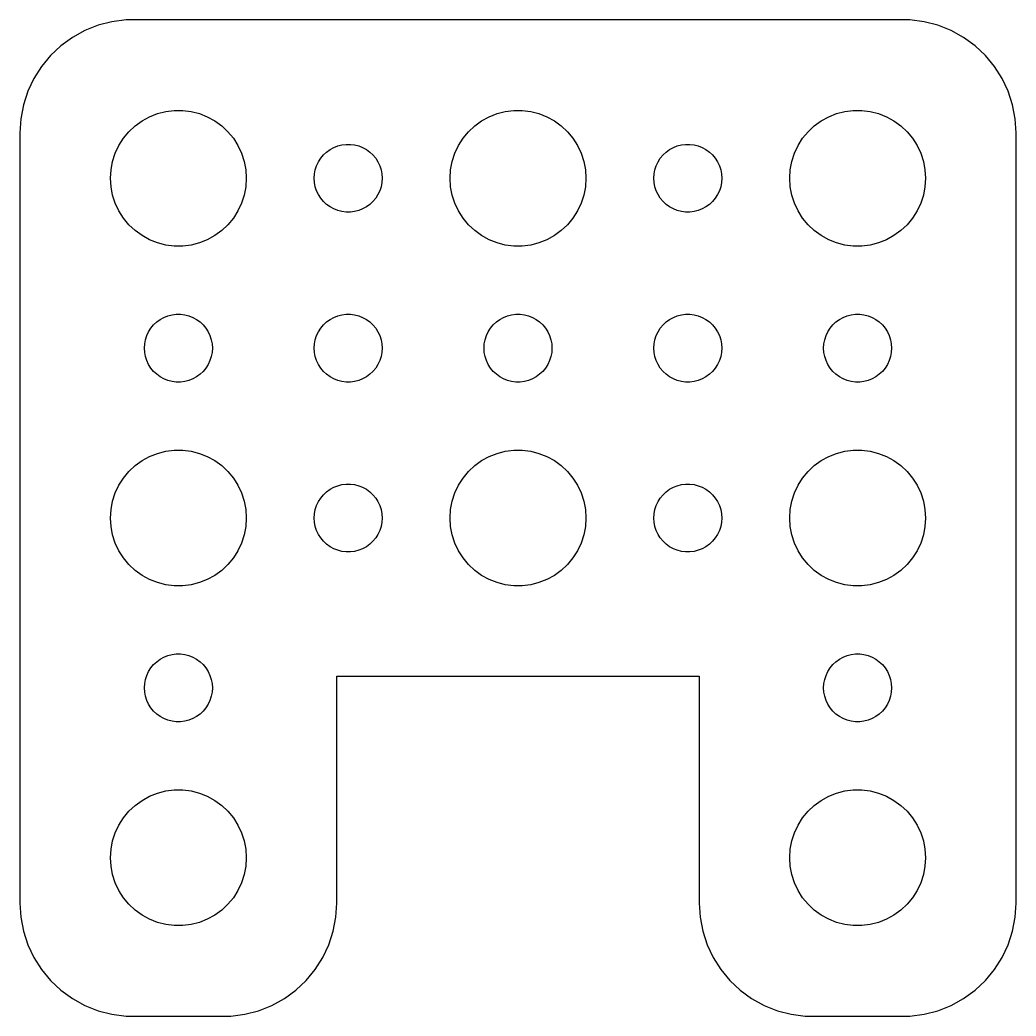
# Model space of a CAD drawing. Header units: metres. Extents: x -22 to 22, y 32 to 130.
# Drawn here: x -22 to 22, y 32.01 to 75.99 of the extents above; entities that cross this region are included whole.
import ezdxf

# ---------------------------------------------------------------- set-up
doc = ezdxf.new("R2010")
doc.units = ezdxf.units.M

msp = doc.modelspace()

# ---------------------------------------------------------------- linework, layer by layer
for p, q in [((-18.5451, 75.7553), (-19.1289, 75.5241)), ((-17.9369, 75.9114), (-18.5451, 75.7553)), ((-17.3139, 75.9901), (-17.9369, 75.9114)), ((17.3139, 75.9901), (-17.3139, 75.9901)), ((17.9369, 75.9114), (17.3139, 75.9901)), ((18.5451, 75.7553), (17.9369, 75.9114)), ((19.1289, 75.5241), (18.5451, 75.7553)), ((-19.1289, 75.5241), (-19.6791, 75.2216)), ((19.6791, 75.2216), (19.1289, 75.5241)), ((-20.1871, 74.8526), (-20.6448, 74.4227)), ((-19.6791, 75.2216), (-20.1871, 74.8526)), ((20.1871, 74.8526), (19.6791, 75.2216)), ((20.6448, 74.4227), (20.1871, 74.8526)), ((-20.6448, 74.4227), (-21.0451, 73.9389)), ((21.0451, 73.9389), (20.6448, 74.4227)), ((-21.0451, 73.9389), (-21.3815, 73.4088)), ((21.3815, 73.4088), (21.0451, 73.9389)), ((-21.3815, 73.4088), (-21.6489, 72.8406)), ((21.6489, 72.8406), (21.3815, 73.4088)), ((-21.6489, 72.8406), (-21.8429, 72.2434)), ((21.8429, 72.2434), (21.6489, 72.8406)), ((-21.8429, 72.2434), (-21.9606, 71.6267)), ((21.9606, 71.6267), (21.8429, 72.2434)), ((-16.2773, 71.7145), (-15.927, 71.8532)), ((-15.927, 71.8532), (-15.5621, 71.9469)), ((-15.5621, 71.9469), (-15.1884, 71.9941)), ((-15.1884, 71.9941), (-14.8116, 71.9941)), ((-14.8116, 71.9941), (-14.4379, 71.9469)), ((-14.4379, 71.9469), (-14.0729, 71.8532)), ((-14.0729, 71.8532), (-13.7227, 71.7145)), ((-1.27733, 71.7145), (-0.92705, 71.8532)), ((-0.92705, 71.8532), (-0.56213, 71.9469)), ((-0.56213, 71.9469), (-0.18837, 71.9941)), ((-0.18837, 71.9941), (0.18837, 71.9941)), ((0.18837, 71.9941), (0.56213, 71.9469)), ((0.56213, 71.9469), (0.92705, 71.8532)), ((0.92705, 71.8532), (1.27733, 71.7145)), ((13.7227, 71.7145), (14.0729, 71.8532)), ((14.0729, 71.8532), (14.4379, 71.9469)), ((14.4379, 71.9469), (14.8116, 71.9941)), ((14.8116, 71.9941), (15.1884, 71.9941)), ((15.1884, 71.9941), (15.5621, 71.9469)), ((15.5621, 71.9469), (15.927, 71.8532)), ((15.927, 71.8532), (16.2773, 71.7145)), ((-21.9606, 71.6267), (-22, 71)), ((-17.1869, 71.0536), (-16.9123, 71.3115)), ((-16.9123, 71.3115), (-16.6075, 71.533)), ((-16.6075, 71.533), (-16.2773, 71.7145)), ((-13.7227, 71.7145), (-13.3925, 71.533)), ((-13.3925, 71.533), (-13.0877, 71.3115)), ((-13.0877, 71.3115), (-12.8131, 71.0536)), ((-2.1869, 71.0536), (-1.91226, 71.3115)), ((-1.91226, 71.3115), (-1.60747, 71.533)), ((-1.60747, 71.533), (-1.27733, 71.7145)), ((1.27733, 71.7145), (1.60747, 71.533)), ((1.60747, 71.533), (1.91226, 71.3115)), ((1.91226, 71.3115), (2.1869, 71.0536)), ((12.8131, 71.0536), (13.0877, 71.3115)), ((13.0877, 71.3115), (13.3925, 71.533)), ((13.3925, 71.533), (13.7227, 71.7145)), ((16.2773, 71.7145), (16.6075, 71.533)), ((16.6075, 71.533), (16.9123, 71.3115)), ((16.9123, 71.3115), (17.1869, 71.0536)), ((22, 71), (21.9606, 71.6267)), ((-22, 71), (-22, 37)), ((-17.427, 70.7634), (-17.1869, 71.0536)), ((-12.8131, 71.0536), (-12.5729, 70.7634)), ((-2.42705, 70.7634), (-2.1869, 71.0536)), ((2.1869, 71.0536), (2.42705, 70.7634)), ((12.5729, 70.7634), (12.8131, 71.0536)), ((17.1869, 71.0536), (17.427, 70.7634)), ((22, 37), (22, 71)), ((-17.7893, 70.1044), (-17.6289, 70.4453)), ((-17.6289, 70.4453), (-17.427, 70.7634)), ((-12.5729, 70.7634), (-12.3711, 70.4453)), ((-12.3711, 70.4453), (-12.2107, 70.1044)), ((-8.13866, 70.3572), (-7.96352, 70.4266)), ((-7.96352, 70.4266), (-7.78107, 70.4734)), ((-7.78107, 70.4734), (-7.59418, 70.497)), ((-7.59418, 70.497), (-7.40581, 70.497)), ((-7.40581, 70.497), (-7.21892, 70.4734)), ((-7.21892, 70.4734), (-7.03647, 70.4266)), ((-7.03647, 70.4266), (-6.86133, 70.3572)), ((-2.78932, 70.1044), (-2.62891, 70.4453)), ((-2.62891, 70.4453), (-2.42705, 70.7634)), ((2.42705, 70.7634), (2.62891, 70.4453)), ((2.62891, 70.4453), (2.78932, 70.1044)), ((6.86133, 70.3572), (7.03647, 70.4266)), ((7.03647, 70.4266), (7.21892, 70.4734)), ((7.21892, 70.4734), (7.40581, 70.497)), ((7.40581, 70.497), (7.59418, 70.497)), ((7.59418, 70.497), (7.78107, 70.4734)), ((7.78107, 70.4734), (7.96352, 70.4266)), ((7.96352, 70.4266), (8.13866, 70.3572)), ((12.2107, 70.1044), (12.3711, 70.4453)), ((12.3711, 70.4453), (12.5729, 70.7634)), ((17.427, 70.7634), (17.6289, 70.4453)), ((17.6289, 70.4453), (17.7893, 70.1044)), ((-17.9057, 69.7461), (-17.7893, 70.1044)), ((-12.2107, 70.1044), (-12.0942, 69.7461)), ((-8.71352, 69.8817), (-8.59344, 70.0268)), ((-8.59344, 70.0268), (-8.45613, 70.1558)), ((-8.45613, 70.1558), (-8.30373, 70.2665)), ((-8.30373, 70.2665), (-8.13866, 70.3572)), ((-6.86133, 70.3572), (-6.69626, 70.2665)), ((-6.69626, 70.2665), (-6.54385, 70.1558)), ((-6.54385, 70.1558), (-6.40654, 70.0268)), ((-6.40654, 70.0268), (-6.28647, 69.8817)), ((-2.90575, 69.7461), (-2.78932, 70.1044)), ((2.78932, 70.1044), (2.90575, 69.7461)), ((6.28647, 69.8817), (6.40654, 70.0268)), ((6.40654, 70.0268), (6.54385, 70.1558)), ((6.54385, 70.1558), (6.69626, 70.2665)), ((6.69626, 70.2665), (6.86133, 70.3572)), ((8.13866, 70.3572), (8.30373, 70.2665)), ((8.30373, 70.2665), (8.45613, 70.1558)), ((8.45613, 70.1558), (8.59344, 70.0268)), ((8.59344, 70.0268), (8.71352, 69.8817)), ((12.0942, 69.7461), (12.2107, 70.1044)), ((17.7893, 70.1044), (17.9057, 69.7461)), ((-17.9763, 69.376), (-17.9057, 69.7461)), ((-12.0942, 69.7461), (-12.0237, 69.376)), ((-8.95287, 69.373), (-8.89465, 69.5522)), ((-8.89465, 69.5522), (-8.81445, 69.7226)), ((-8.81445, 69.7226), (-8.71352, 69.8817)), ((-6.28647, 69.8817), (-6.18553, 69.7226)), ((-6.18553, 69.7226), (-6.10533, 69.5522)), ((-6.10533, 69.5522), (-6.04712, 69.373)), ((-2.97633, 69.376), (-2.90575, 69.7461)), ((2.90575, 69.7461), (2.97633, 69.376)), ((6.04712, 69.373), (6.10533, 69.5522)), ((6.10533, 69.5522), (6.18553, 69.7226)), ((6.18553, 69.7226), (6.28647, 69.8817)), ((8.71352, 69.8817), (8.81445, 69.7226)), ((8.81445, 69.7226), (8.89465, 69.5522)), ((8.89465, 69.5522), (8.95287, 69.373)), ((12.0237, 69.376), (12.0942, 69.7461)), ((17.9057, 69.7461), (17.9763, 69.376)), ((-18, 69), (-17.9763, 69.376)), ((-12.0237, 69.376), (-12, 69)), ((-9, 69), (-8.98816, 69.188)), ((-8.98816, 69.188), (-8.95287, 69.373)), ((-6.04712, 69.373), (-6.01183, 69.188)), ((-6.01183, 69.188), (-6, 69)), ((-3, 69), (-2.97633, 69.376)), ((2.97633, 69.376), (3, 69)), ((6, 69), (6.01183, 69.188)), ((6.01183, 69.188), (6.04712, 69.373)), ((8.95287, 69.373), (8.98816, 69.188)), ((8.98816, 69.188), (9, 69)), ((12, 69), (12.0237, 69.376)), ((17.9763, 69.376), (18, 69)), ((-17.9763, 68.624), (-18, 69)), ((-12, 69), (-12.0237, 68.624)), ((-8.98816, 68.812), (-9, 69)), ((-8.95287, 68.627), (-8.98816, 68.812)), ((-6.01183, 68.812), (-6.04712, 68.627)), ((-6, 69), (-6.01183, 68.812)), ((-2.97633, 68.624), (-3, 69)), ((3, 69), (2.97633, 68.624)), ((6.01183, 68.812), (6, 69)), ((6.04712, 68.627), (6.01183, 68.812)), ((8.98816, 68.812), (8.95287, 68.627)), ((9, 69), (8.98816, 68.812)), ((12.0237, 68.624), (12, 69)), ((18, 69), (17.9763, 68.624)), ((-17.9057, 68.2539), (-17.9763, 68.624)), ((-17.7893, 67.8956), (-17.9057, 68.2539)), ((-12.0942, 68.2539), (-12.2107, 67.8956)), ((-12.0237, 68.624), (-12.0942, 68.2539)), ((-8.89465, 68.4478), (-8.95287, 68.627)), ((-8.81445, 68.2774), (-8.89465, 68.4478)), ((-8.71352, 68.1183), (-8.81445, 68.2774)), ((-6.18553, 68.2774), (-6.28647, 68.1183)), ((-6.10533, 68.4478), (-6.18553, 68.2774)), ((-6.04712, 68.627), (-6.10533, 68.4478)), ((-2.90575, 68.2539), (-2.97633, 68.624)), ((-2.78932, 67.8956), (-2.90575, 68.2539)), ((2.90575, 68.2539), (2.78932, 67.8956)), ((2.97633, 68.624), (2.90575, 68.2539)), ((6.10533, 68.4478), (6.04712, 68.627)), ((6.18553, 68.2774), (6.10533, 68.4478)), ((6.28647, 68.1183), (6.18553, 68.2774)), ((8.81445, 68.2774), (8.71352, 68.1183)), ((8.89465, 68.4478), (8.81445, 68.2774)), ((8.95287, 68.627), (8.89465, 68.4478)), ((12.0942, 68.2539), (12.0237, 68.624)), ((12.2107, 67.8956), (12.0942, 68.2539)), ((17.9057, 68.2539), (17.7893, 67.8956)), ((17.9763, 68.624), (17.9057, 68.2539)), ((-17.6289, 67.5547), (-17.7893, 67.8956)), ((-12.2107, 67.8956), (-12.3711, 67.5547)), ((-8.59344, 67.9732), (-8.71352, 68.1183)), ((-8.45613, 67.8442), (-8.59344, 67.9732)), ((-8.30373, 67.7335), (-8.45613, 67.8442)), ((-6.54385, 67.8442), (-6.69626, 67.7335)), ((-6.40654, 67.9732), (-6.54385, 67.8442)), ((-6.28647, 68.1183), (-6.40654, 67.9732)), ((-2.62891, 67.5547), (-2.78932, 67.8956)), ((2.78932, 67.8956), (2.62891, 67.5547)), ((6.40654, 67.9732), (6.28647, 68.1183)), ((6.54385, 67.8442), (6.40654, 67.9732)), ((6.69626, 67.7335), (6.54385, 67.8442)), ((8.45613, 67.8442), (8.30373, 67.7335)), ((8.59344, 67.9732), (8.45613, 67.8442)), ((8.71352, 68.1183), (8.59344, 67.9732)), ((12.3711, 67.5547), (12.2107, 67.8956)), ((17.7893, 67.8956), (17.6289, 67.5547)), ((-17.427, 67.2366), (-17.6289, 67.5547)), ((-12.3711, 67.5547), (-12.5729, 67.2366)), ((-8.13866, 67.6427), (-8.30373, 67.7335)), ((-7.96352, 67.5734), (-8.13866, 67.6427)), ((-7.78107, 67.5266), (-7.96352, 67.5734)), ((-7.59418, 67.5029), (-7.78107, 67.5266)), ((-7.40581, 67.5029), (-7.59418, 67.5029)), ((-7.21892, 67.5266), (-7.40581, 67.5029)), ((-7.03647, 67.5734), (-7.21892, 67.5266)), ((-6.86133, 67.6427), (-7.03647, 67.5734)), ((-6.69626, 67.7335), (-6.86133, 67.6427)), ((-2.42705, 67.2366), (-2.62891, 67.5547)), ((2.62891, 67.5547), (2.42705, 67.2366)), ((6.86133, 67.6427), (6.69626, 67.7335)), ((7.03647, 67.5734), (6.86133, 67.6427)), ((7.21892, 67.5266), (7.03647, 67.5734)), ((7.40581, 67.5029), (7.21892, 67.5266)), ((7.59418, 67.5029), (7.40581, 67.5029)), ((7.78107, 67.5266), (7.59418, 67.5029)), ((7.96352, 67.5734), (7.78107, 67.5266)), ((8.13866, 67.6427), (7.96352, 67.5734)), ((8.30373, 67.7335), (8.13866, 67.6427)), ((12.5729, 67.2366), (12.3711, 67.5547)), ((17.6289, 67.5547), (17.427, 67.2366)), ((-17.1869, 66.9464), (-17.427, 67.2366)), ((-16.9123, 66.6884), (-17.1869, 66.9464)), ((-12.8131, 66.9464), (-13.0877, 66.6884)), ((-12.5729, 67.2366), (-12.8131, 66.9464)), ((-2.1869, 66.9464), (-2.42705, 67.2366)), ((-1.91226, 66.6884), (-2.1869, 66.9464)), ((2.1869, 66.9464), (1.91226, 66.6884)), ((2.42705, 67.2366), (2.1869, 66.9464)), ((12.8131, 66.9464), (12.5729, 67.2366)), ((13.0877, 66.6884), (12.8131, 66.9464)), ((17.1869, 66.9464), (16.9123, 66.6884)), ((17.427, 67.2366), (17.1869, 66.9464)), ((-16.6075, 66.467), (-16.9123, 66.6884)), ((-16.2773, 66.2855), (-16.6075, 66.467)), ((-13.3925, 66.467), (-13.7227, 66.2855)), ((-13.0877, 66.6884), (-13.3925, 66.467)), ((-1.60747, 66.467), (-1.91226, 66.6884)), ((-1.27733, 66.2855), (-1.60747, 66.467)), ((1.60747, 66.467), (1.27733, 66.2855)), ((1.91226, 66.6884), (1.60747, 66.467)), ((13.3925, 66.467), (13.0877, 66.6884)), ((13.7227, 66.2855), (13.3925, 66.467)), ((16.6075, 66.467), (16.2773, 66.2855)), ((16.9123, 66.6884), (16.6075, 66.467)), ((-15.927, 66.1468), (-16.2773, 66.2855)), ((-15.5621, 66.0531), (-15.927, 66.1468)), ((-15.1884, 66.0059), (-15.5621, 66.0531)), ((-14.8116, 66.0059), (-15.1884, 66.0059)), ((-14.4379, 66.0531), (-14.8116, 66.0059)), ((-14.0729, 66.1468), (-14.4379, 66.0531)), ((-13.7227, 66.2855), (-14.0729, 66.1468)), ((-0.92705, 66.1468), (-1.27733, 66.2855)), ((-0.56213, 66.0531), (-0.92705, 66.1468)), ((-0.18837, 66.0059), (-0.56213, 66.0531)), ((0.18837, 66.0059), (-0.18837, 66.0059)), ((0.56213, 66.0531), (0.18837, 66.0059)), ((0.92705, 66.1468), (0.56213, 66.0531)), ((1.27733, 66.2855), (0.92705, 66.1468)), ((14.0729, 66.1468), (13.7227, 66.2855)), ((14.4379, 66.0531), (14.0729, 66.1468)), ((14.8116, 66.0059), (14.4379, 66.0531)), ((15.1884, 66.0059), (14.8116, 66.0059)), ((15.5621, 66.0531), (15.1884, 66.0059)), ((15.927, 66.1468), (15.5621, 66.0531)), ((16.2773, 66.2855), (15.927, 66.1468)), ((-15.6387, 62.8572), (-15.4635, 62.9266)), ((-15.4635, 62.9266), (-15.2811, 62.9734)), ((-15.2811, 62.9734), (-15.0942, 62.997)), ((-15.0942, 62.997), (-14.9058, 62.997)), ((-14.9058, 62.997), (-14.7189, 62.9734)), ((-14.7189, 62.9734), (-14.5365, 62.9266)), ((-14.5365, 62.9266), (-14.3613, 62.8572)), ((-8.13866, 62.8572), (-7.96352, 62.9266)), ((-7.96352, 62.9266), (-7.78107, 62.9734)), ((-7.78107, 62.9734), (-7.59418, 62.997)), ((-7.59418, 62.997), (-7.40581, 62.997)), ((-7.40581, 62.997), (-7.21892, 62.9734)), ((-7.21892, 62.9734), (-7.03647, 62.9266)), ((-7.03647, 62.9266), (-6.86133, 62.8572)), ((-0.63866, 62.8572), (-0.46352, 62.9266)), ((-0.46352, 62.9266), (-0.28107, 62.9734)), ((-0.28107, 62.9734), (-0.09418, 62.997)), ((-0.09418, 62.997), (0.09418, 62.997)), ((0.09418, 62.997), (0.28107, 62.9734)), ((0.28107, 62.9734), (0.46352, 62.9266)), ((0.46352, 62.9266), (0.63866, 62.8572)), ((6.86133, 62.8572), (7.03647, 62.9266)), ((7.03647, 62.9266), (7.21892, 62.9734)), ((7.21892, 62.9734), (7.40581, 62.997)), ((7.40581, 62.997), (7.59418, 62.997)), ((7.59418, 62.997), (7.78107, 62.9734)), ((7.78107, 62.9734), (7.96352, 62.9266)), ((7.96352, 62.9266), (8.13866, 62.8572)), ((14.3613, 62.8572), (14.5365, 62.9266)), ((14.5365, 62.9266), (14.7189, 62.9734)), ((14.7189, 62.9734), (14.9058, 62.997)), ((14.9058, 62.997), (15.0942, 62.997)), ((15.0942, 62.997), (15.2811, 62.9734)), ((15.2811, 62.9734), (15.4635, 62.9266)), ((15.4635, 62.9266), (15.6387, 62.8572)), ((-16.2135, 62.3817), (-16.0934, 62.5268)), ((-16.0934, 62.5268), (-15.9561, 62.6558)), ((-15.9561, 62.6558), (-15.8037, 62.7665)), ((-15.8037, 62.7665), (-15.6387, 62.8572)), ((-14.3613, 62.8572), (-14.1963, 62.7665)), ((-14.1963, 62.7665), (-14.0439, 62.6558)), ((-14.0439, 62.6558), (-13.9065, 62.5268)), ((-13.9065, 62.5268), (-13.7865, 62.3817)), ((-8.71352, 62.3817), (-8.59344, 62.5268)), ((-8.59344, 62.5268), (-8.45613, 62.6558)), ((-8.45613, 62.6558), (-8.30373, 62.7665)), ((-8.30373, 62.7665), (-8.13866, 62.8572)), ((-6.86133, 62.8572), (-6.69626, 62.7665)), ((-6.69626, 62.7665), (-6.54385, 62.6558)), ((-6.54385, 62.6558), (-6.40654, 62.5268)), ((-6.40654, 62.5268), (-6.28647, 62.3817)), ((-1.21352, 62.3817), (-1.09344, 62.5268)), ((-1.09344, 62.5268), (-0.95613, 62.6558)), ((-0.95613, 62.6558), (-0.80373, 62.7665)), ((-0.80373, 62.7665), (-0.63866, 62.8572)), ((0.63866, 62.8572), (0.80373, 62.7665)), ((0.80373, 62.7665), (0.95613, 62.6558)), ((0.95613, 62.6558), (1.09344, 62.5268)), ((1.09344, 62.5268), (1.21352, 62.3817)), ((6.28647, 62.3817), (6.40654, 62.5268)), ((6.40654, 62.5268), (6.54385, 62.6558)), ((6.54385, 62.6558), (6.69626, 62.7665)), ((6.69626, 62.7665), (6.86133, 62.8572)), ((8.13866, 62.8572), (8.30373, 62.7665)), ((8.30373, 62.7665), (8.45613, 62.6558)), ((8.45613, 62.6558), (8.59344, 62.5268)), ((8.59344, 62.5268), (8.71352, 62.3817)), ((13.7865, 62.3817), (13.9065, 62.5268)), ((13.9065, 62.5268), (14.0439, 62.6558)), ((14.0439, 62.6558), (14.1963, 62.7665)), ((14.1963, 62.7665), (14.3613, 62.8572)), ((15.6387, 62.8572), (15.8037, 62.7665)), ((15.8037, 62.7665), (15.9561, 62.6558)), ((15.9561, 62.6558), (16.0934, 62.5268)), ((16.0934, 62.5268), (16.2135, 62.3817)), ((-16.4529, 61.873), (-16.3947, 62.0522)), ((-16.3947, 62.0522), (-16.3145, 62.2226)), ((-16.3145, 62.2226), (-16.2135, 62.3817)), ((-13.7865, 62.3817), (-13.6855, 62.2226)), ((-13.6855, 62.2226), (-13.6053, 62.0522)), ((-13.6053, 62.0522), (-13.5471, 61.873)), ((-8.95287, 61.873), (-8.89465, 62.0522)), ((-8.89465, 62.0522), (-8.81445, 62.2226)), ((-8.81445, 62.2226), (-8.71352, 62.3817)), ((-6.28647, 62.3817), (-6.18553, 62.2226)), ((-6.18553, 62.2226), (-6.10533, 62.0522)), ((-6.10533, 62.0522), (-6.04712, 61.873)), ((-1.45287, 61.873), (-1.39465, 62.0522)), ((-1.39465, 62.0522), (-1.31445, 62.2226)), ((-1.31445, 62.2226), (-1.21352, 62.3817)), ((1.21352, 62.3817), (1.31445, 62.2226)), ((1.31445, 62.2226), (1.39465, 62.0522)), ((1.39465, 62.0522), (1.45287, 61.873)), ((6.04712, 61.873), (6.10533, 62.0522)), ((6.10533, 62.0522), (6.18553, 62.2226)), ((6.18553, 62.2226), (6.28647, 62.3817)), ((8.71352, 62.3817), (8.81445, 62.2226)), ((8.81445, 62.2226), (8.89465, 62.0522)), ((8.89465, 62.0522), (8.95287, 61.873)), ((13.5471, 61.873), (13.6053, 62.0522)), ((13.6053, 62.0522), (13.6855, 62.2226)), ((13.6855, 62.2226), (13.7865, 62.3817)), ((16.2135, 62.3817), (16.3145, 62.2226)), ((16.3145, 62.2226), (16.3947, 62.0522)), ((16.3947, 62.0522), (16.4529, 61.873)), ((-16.5, 61.5), (-16.4882, 61.688)), ((-16.4882, 61.688), (-16.4529, 61.873)), ((-13.5471, 61.873), (-13.5118, 61.688)), ((-13.5118, 61.688), (-13.5, 61.5)), ((-9, 61.5), (-8.98816, 61.688)), ((-8.98816, 61.688), (-8.95287, 61.873)), ((-6.04712, 61.873), (-6.01183, 61.688)), ((-6.01183, 61.688), (-6, 61.5)), ((-1.5, 61.5), (-1.48816, 61.688)), ((-1.48816, 61.688), (-1.45287, 61.873)), ((1.45287, 61.873), (1.48816, 61.688)), ((1.48816, 61.688), (1.5, 61.5)), ((6, 61.5), (6.01183, 61.688)), ((6.01183, 61.688), (6.04712, 61.873)), ((8.95287, 61.873), (8.98816, 61.688)), ((8.98816, 61.688), (9, 61.5)), ((13.5, 61.5), (13.5118, 61.688)), ((13.5118, 61.688), (13.5471, 61.873)), ((16.4529, 61.873), (16.4882, 61.688)), ((16.4882, 61.688), (16.5, 61.5)), ((-16.4882, 61.312), (-16.5, 61.5)), ((-16.4529, 61.127), (-16.4882, 61.312)), ((-13.5118, 61.312), (-13.5471, 61.127)), ((-13.5, 61.5), (-13.5118, 61.312)), ((-8.98816, 61.312), (-9, 61.5)), ((-8.95287, 61.127), (-8.98816, 61.312)), ((-6.01183, 61.312), (-6.04712, 61.127)), ((-6, 61.5), (-6.01183, 61.312)), ((-1.48816, 61.312), (-1.5, 61.5)), ((-1.45287, 61.127), (-1.48816, 61.312)), ((1.48816, 61.312), (1.45287, 61.127)), ((1.5, 61.5), (1.48816, 61.312)), ((6.01183, 61.312), (6, 61.5)), ((6.04712, 61.127), (6.01183, 61.312)), ((8.98816, 61.312), (8.95287, 61.127)), ((9, 61.5), (8.98816, 61.312)), ((13.5118, 61.312), (13.5, 61.5)), ((13.5471, 61.127), (13.5118, 61.312)), ((16.4882, 61.312), (16.4529, 61.127)), ((16.5, 61.5), (16.4882, 61.312)), ((-16.3947, 60.9478), (-16.4529, 61.127)), ((-16.3145, 60.7774), (-16.3947, 60.9478)), ((-16.2135, 60.6183), (-16.3145, 60.7774)), ((-13.6855, 60.7774), (-13.7865, 60.6183)), ((-13.6053, 60.9478), (-13.6855, 60.7774)), ((-13.5471, 61.127), (-13.6053, 60.9478)), ((-8.89465, 60.9478), (-8.95287, 61.127)), ((-8.81445, 60.7774), (-8.89465, 60.9478)), ((-8.71352, 60.6183), (-8.81445, 60.7774)), ((-6.18553, 60.7774), (-6.28647, 60.6183)), ((-6.10533, 60.9478), (-6.18553, 60.7774)), ((-6.04712, 61.127), (-6.10533, 60.9478)), ((-1.39465, 60.9478), (-1.45287, 61.127)), ((-1.31445, 60.7774), (-1.39465, 60.9478)), ((-1.21352, 60.6183), (-1.31445, 60.7774)), ((1.31445, 60.7774), (1.21352, 60.6183)), ((1.39465, 60.9478), (1.31445, 60.7774)), ((1.45287, 61.127), (1.39465, 60.9478)), ((6.10533, 60.9478), (6.04712, 61.127)), ((6.18553, 60.7774), (6.10533, 60.9478)), ((6.28647, 60.6183), (6.18553, 60.7774)), ((8.81445, 60.7774), (8.71352, 60.6183)), ((8.89465, 60.9478), (8.81445, 60.7774)), ((8.95287, 61.127), (8.89465, 60.9478)), ((13.6053, 60.9478), (13.5471, 61.127)), ((13.6855, 60.7774), (13.6053, 60.9478)), ((13.7865, 60.6183), (13.6855, 60.7774)), ((16.3145, 60.7774), (16.2135, 60.6183)), ((16.3947, 60.9478), (16.3145, 60.7774)), ((16.4529, 61.127), (16.3947, 60.9478)), ((-16.0934, 60.4732), (-16.2135, 60.6183)), ((-15.9561, 60.3442), (-16.0934, 60.4732)), ((-15.8037, 60.2335), (-15.9561, 60.3442)), ((-14.0439, 60.3442), (-14.1963, 60.2335)), ((-13.9065, 60.4732), (-14.0439, 60.3442)), ((-13.7865, 60.6183), (-13.9065, 60.4732)), ((-8.59344, 60.4732), (-8.71352, 60.6183)), ((-8.45613, 60.3442), (-8.59344, 60.4732)), ((-8.30373, 60.2335), (-8.45613, 60.3442)), ((-6.54385, 60.3442), (-6.69626, 60.2335)), ((-6.40654, 60.4732), (-6.54385, 60.3442)), ((-6.28647, 60.6183), (-6.40654, 60.4732)), ((-1.09344, 60.4732), (-1.21352, 60.6183)), ((-0.95613, 60.3442), (-1.09344, 60.4732)), ((-0.80373, 60.2335), (-0.95613, 60.3442)), ((0.95613, 60.3442), (0.80373, 60.2335)), ((1.09344, 60.4732), (0.95613, 60.3442)), ((1.21352, 60.6183), (1.09344, 60.4732)), ((6.40654, 60.4732), (6.28647, 60.6183)), ((6.54385, 60.3442), (6.40654, 60.4732)), ((6.69626, 60.2335), (6.54385, 60.3442)), ((8.45613, 60.3442), (8.30373, 60.2335)), ((8.59344, 60.4732), (8.45613, 60.3442)), ((8.71352, 60.6183), (8.59344, 60.4732)), ((13.9065, 60.4732), (13.7865, 60.6183)), ((14.0439, 60.3442), (13.9065, 60.4732)), ((14.1963, 60.2335), (14.0439, 60.3442)), ((15.9561, 60.3442), (15.8037, 60.2335)), ((16.0934, 60.4732), (15.9561, 60.3442)), ((16.2135, 60.6183), (16.0934, 60.4732)), ((-15.6387, 60.1427), (-15.8037, 60.2335)), ((-15.4635, 60.0734), (-15.6387, 60.1427)), ((-15.2811, 60.0266), (-15.4635, 60.0734)), ((-15.0942, 60.0029), (-15.2811, 60.0266)), ((-14.9058, 60.0029), (-15.0942, 60.0029)), ((-14.7189, 60.0266), (-14.9058, 60.0029)), ((-14.5365, 60.0734), (-14.7189, 60.0266)), ((-14.3613, 60.1427), (-14.5365, 60.0734)), ((-14.1963, 60.2335), (-14.3613, 60.1427)), ((-8.13866, 60.1427), (-8.30373, 60.2335)), ((-7.96352, 60.0734), (-8.13866, 60.1427)), ((-7.78107, 60.0266), (-7.96352, 60.0734)), ((-7.59418, 60.0029), (-7.78107, 60.0266)), ((-7.40581, 60.0029), (-7.59418, 60.0029)), ((-7.21892, 60.0266), (-7.40581, 60.0029)), ((-7.03647, 60.0734), (-7.21892, 60.0266)), ((-6.86133, 60.1427), (-7.03647, 60.0734)), ((-6.69626, 60.2335), (-6.86133, 60.1427)), ((-0.63866, 60.1427), (-0.80373, 60.2335)), ((-0.46352, 60.0734), (-0.63866, 60.1427)), ((-0.28107, 60.0266), (-0.46352, 60.0734)), ((-0.09418, 60.0029), (-0.28107, 60.0266)), ((0.09418, 60.0029), (-0.09418, 60.0029)), ((0.28107, 60.0266), (0.09418, 60.0029)), ((0.46352, 60.0734), (0.28107, 60.0266)), ((0.63866, 60.1427), (0.46352, 60.0734)), ((0.80373, 60.2335), (0.63866, 60.1427)), ((6.86133, 60.1427), (6.69626, 60.2335)), ((7.03647, 60.0734), (6.86133, 60.1427)), ((7.21892, 60.0266), (7.03647, 60.0734)), ((7.40581, 60.0029), (7.21892, 60.0266)), ((7.59418, 60.0029), (7.40581, 60.0029)), ((7.78107, 60.0266), (7.59418, 60.0029)), ((7.96352, 60.0734), (7.78107, 60.0266)), ((8.13866, 60.1427), (7.96352, 60.0734)), ((8.30373, 60.2335), (8.13866, 60.1427)), ((14.3613, 60.1427), (14.1963, 60.2335)), ((14.5365, 60.0734), (14.3613, 60.1427)), ((14.7189, 60.0266), (14.5365, 60.0734)), ((14.9058, 60.0029), (14.7189, 60.0266)), ((15.0942, 60.0029), (14.9058, 60.0029)), ((15.2811, 60.0266), (15.0942, 60.0029)), ((15.4635, 60.0734), (15.2811, 60.0266)), ((15.6387, 60.1427), (15.4635, 60.0734)), ((15.8037, 60.2335), (15.6387, 60.1427)), ((-16.2773, 56.7145), (-15.927, 56.8532)), ((-15.927, 56.8532), (-15.5621, 56.9469)), ((-15.5621, 56.9469), (-15.1884, 56.9941)), ((-15.1884, 56.9941), (-14.8116, 56.9941)), ((-14.8116, 56.9941), (-14.4379, 56.9469)), ((-14.4379, 56.9469), (-14.0729, 56.8532)), ((-14.0729, 56.8532), (-13.7227, 56.7145)), ((-1.27733, 56.7145), (-0.92705, 56.8532)), ((-0.92705, 56.8532), (-0.56213, 56.9469)), ((-0.56213, 56.9469), (-0.18837, 56.9941)), ((-0.18837, 56.9941), (0.18837, 56.9941)), ((0.18837, 56.9941), (0.56213, 56.9469)), ((0.56213, 56.9469), (0.92705, 56.8532)), ((0.92705, 56.8532), (1.27733, 56.7145)), ((13.7227, 56.7145), (14.0729, 56.8532)), ((14.0729, 56.8532), (14.4379, 56.9469)), ((14.4379, 56.9469), (14.8116, 56.9941)), ((14.8116, 56.9941), (15.1884, 56.9941)), ((15.1884, 56.9941), (15.5621, 56.9469)), ((15.5621, 56.9469), (15.927, 56.8532)), ((15.927, 56.8532), (16.2773, 56.7145)), ((-16.9123, 56.3115), (-16.6075, 56.533)), ((-16.6075, 56.533), (-16.2773, 56.7145)), ((-13.7227, 56.7145), (-13.3925, 56.533)), ((-13.3925, 56.533), (-13.0877, 56.3115)), ((-1.91226, 56.3115), (-1.60747, 56.533)), ((-1.60747, 56.533), (-1.27733, 56.7145)), ((1.27733, 56.7145), (1.60747, 56.533)), ((1.60747, 56.533), (1.91226, 56.3115)), ((13.0877, 56.3115), (13.3925, 56.533)), ((13.3925, 56.533), (13.7227, 56.7145)), ((16.2773, 56.7145), (16.6075, 56.533)), ((16.6075, 56.533), (16.9123, 56.3115)), ((-17.427, 55.7634), (-17.1869, 56.0536)), ((-17.1869, 56.0536), (-16.9123, 56.3115)), ((-13.0877, 56.3115), (-12.8131, 56.0536)), ((-12.8131, 56.0536), (-12.5729, 55.7634)), ((-2.42705, 55.7634), (-2.1869, 56.0536)), ((-2.1869, 56.0536), (-1.91226, 56.3115)), ((1.91226, 56.3115), (2.1869, 56.0536)), ((2.1869, 56.0536), (2.42705, 55.7634)), ((12.5729, 55.7634), (12.8131, 56.0536)), ((12.8131, 56.0536), (13.0877, 56.3115)), ((16.9123, 56.3115), (17.1869, 56.0536)), ((17.1869, 56.0536), (17.427, 55.7634)), ((-17.7893, 55.1044), (-17.6289, 55.4453)), ((-17.6289, 55.4453), (-17.427, 55.7634)), ((-12.5729, 55.7634), (-12.3711, 55.4453)), ((-12.3711, 55.4453), (-12.2107, 55.1044)), ((-7.96352, 55.4266), (-7.78107, 55.4734)), ((-7.78107, 55.4734), (-7.59418, 55.497)), ((-7.59418, 55.497), (-7.40581, 55.497)), ((-7.40581, 55.497), (-7.21892, 55.4734)), ((-7.21892, 55.4734), (-7.03647, 55.4266)), ((-2.78932, 55.1044), (-2.62891, 55.4453)), ((-2.62891, 55.4453), (-2.42705, 55.7634)), ((2.42705, 55.7634), (2.62891, 55.4453)), ((2.62891, 55.4453), (2.78932, 55.1044)), ((7.03647, 55.4266), (7.21892, 55.4734)), ((7.21892, 55.4734), (7.40581, 55.497)), ((7.40581, 55.497), (7.59418, 55.497)), ((7.59418, 55.497), (7.78107, 55.4734)), ((7.78107, 55.4734), (7.96352, 55.4266)), ((12.2107, 55.1044), (12.3711, 55.4453)), ((12.3711, 55.4453), (12.5729, 55.7634)), ((17.427, 55.7634), (17.6289, 55.4453)), ((17.6289, 55.4453), (17.7893, 55.1044)), ((-17.9057, 54.7461), (-17.7893, 55.1044)), ((-12.2107, 55.1044), (-12.0942, 54.7461)), ((-8.71352, 54.8817), (-8.59344, 55.0268)), ((-8.59344, 55.0268), (-8.45613, 55.1558)), ((-8.45613, 55.1558), (-8.30373, 55.2665)), ((-8.30373, 55.2665), (-8.13866, 55.3572)), ((-8.13866, 55.3572), (-7.96352, 55.4266)), ((-7.03647, 55.4266), (-6.86133, 55.3572)), ((-6.86133, 55.3572), (-6.69626, 55.2665)), ((-6.69626, 55.2665), (-6.54385, 55.1558)), ((-6.54385, 55.1558), (-6.40654, 55.0268)), ((-6.40654, 55.0268), (-6.28647, 54.8817)), ((-2.90575, 54.7461), (-2.78932, 55.1044)), ((2.78932, 55.1044), (2.90575, 54.7461)), ((6.28647, 54.8817), (6.40654, 55.0268)), ((6.40654, 55.0268), (6.54385, 55.1558)), ((6.54385, 55.1558), (6.69626, 55.2665)), ((6.69626, 55.2665), (6.86133, 55.3572)), ((6.86133, 55.3572), (7.03647, 55.4266)), ((7.96352, 55.4266), (8.13866, 55.3572)), ((8.13866, 55.3572), (8.30373, 55.2665)), ((8.30373, 55.2665), (8.45613, 55.1558)), ((8.45613, 55.1558), (8.59344, 55.0268)), ((8.59344, 55.0268), (8.71352, 54.8817)), ((12.0942, 54.7461), (12.2107, 55.1044)), ((17.7893, 55.1044), (17.9057, 54.7461)), ((-17.9763, 54.376), (-17.9057, 54.7461)), ((-12.0942, 54.7461), (-12.0237, 54.376)), ((-8.89465, 54.5522), (-8.81445, 54.7226)), ((-8.81445, 54.7226), (-8.71352, 54.8817)), ((-6.28647, 54.8817), (-6.18553, 54.7226)), ((-6.18553, 54.7226), (-6.10533, 54.5522)), ((-2.97633, 54.376), (-2.90575, 54.7461)), ((2.90575, 54.7461), (2.97633, 54.376)), ((6.10533, 54.5522), (6.18553, 54.7226)), ((6.18553, 54.7226), (6.28647, 54.8817)), ((8.71352, 54.8817), (8.81445, 54.7226)), ((8.81445, 54.7226), (8.89465, 54.5522)), ((12.0237, 54.376), (12.0942, 54.7461)), ((17.9057, 54.7461), (17.9763, 54.376)), ((-18, 54), (-17.9763, 54.376)), ((-12.0237, 54.376), (-12, 54)), ((-9, 54), (-8.98816, 54.188)), ((-8.98816, 54.188), (-8.95287, 54.373)), ((-8.95287, 54.373), (-8.89465, 54.5522)), ((-6.10533, 54.5522), (-6.04712, 54.373)), ((-6.04712, 54.373), (-6.01183, 54.188)), ((-6.01183, 54.188), (-6, 54)), ((-3, 54), (-2.97633, 54.376)), ((2.97633, 54.376), (3, 54)), ((6, 54), (6.01183, 54.188)), ((6.01183, 54.188), (6.04712, 54.373)), ((6.04712, 54.373), (6.10533, 54.5522)), ((8.89465, 54.5522), (8.95287, 54.373)), ((8.95287, 54.373), (8.98816, 54.188)), ((8.98816, 54.188), (9, 54)), ((12, 54), (12.0237, 54.376)), ((17.9763, 54.376), (18, 54)), ((-17.9763, 53.624), (-18, 54)), ((-12, 54), (-12.0237, 53.624)), ((-8.98816, 53.812), (-9, 54)), ((-8.95287, 53.627), (-8.98816, 53.812)), ((-6.01183, 53.812), (-6.04712, 53.627)), ((-6, 54), (-6.01183, 53.812)), ((-2.97633, 53.624), (-3, 54)), ((3, 54), (2.97633, 53.624)), ((6.01183, 53.812), (6, 54)), ((6.04712, 53.627), (6.01183, 53.812)), ((8.98816, 53.812), (8.95287, 53.627)), ((9, 54), (8.98816, 53.812)), ((12.0237, 53.624), (12, 54)), ((18, 54), (17.9763, 53.624)), ((-17.9057, 53.2539), (-17.9763, 53.624)), ((-17.7893, 52.8956), (-17.9057, 53.2539)), ((-12.0942, 53.2539), (-12.2107, 52.8956)), ((-12.0237, 53.624), (-12.0942, 53.2539)), ((-8.89465, 53.4478), (-8.95287, 53.627)), ((-8.81445, 53.2774), (-8.89465, 53.4478)), ((-8.71352, 53.1183), (-8.81445, 53.2774)), ((-6.18553, 53.2774), (-6.28647, 53.1183)), ((-6.10533, 53.4478), (-6.18553, 53.2774)), ((-6.04712, 53.627), (-6.10533, 53.4478)), ((-2.90575, 53.2539), (-2.97633, 53.624)), ((-2.78932, 52.8956), (-2.90575, 53.2539)), ((2.90575, 53.2539), (2.78932, 52.8956)), ((2.97633, 53.624), (2.90575, 53.2539)), ((6.10533, 53.4478), (6.04712, 53.627)), ((6.18553, 53.2774), (6.10533, 53.4478)), ((6.28647, 53.1183), (6.18553, 53.2774)), ((8.81445, 53.2774), (8.71352, 53.1183)), ((8.89465, 53.4478), (8.81445, 53.2774)), ((8.95287, 53.627), (8.89465, 53.4478)), ((12.0942, 53.2539), (12.0237, 53.624)), ((12.2107, 52.8956), (12.0942, 53.2539)), ((17.9057, 53.2539), (17.7893, 52.8956)), ((17.9763, 53.624), (17.9057, 53.2539)), ((-17.6289, 52.5547), (-17.7893, 52.8956)), ((-12.2107, 52.8956), (-12.3711, 52.5547)), ((-8.59344, 52.9732), (-8.71352, 53.1183)), ((-8.45613, 52.8442), (-8.59344, 52.9732)), ((-8.30373, 52.7335), (-8.45613, 52.8442)), ((-6.54385, 52.8442), (-6.69626, 52.7335)), ((-6.40654, 52.9732), (-6.54385, 52.8442)), ((-6.28647, 53.1183), (-6.40654, 52.9732)), ((-2.62891, 52.5547), (-2.78932, 52.8956)), ((2.78932, 52.8956), (2.62891, 52.5547)), ((6.40654, 52.9732), (6.28647, 53.1183)), ((6.54385, 52.8442), (6.40654, 52.9732)), ((6.69626, 52.7335), (6.54385, 52.8442)), ((8.45613, 52.8442), (8.30373, 52.7335)), ((8.59344, 52.9732), (8.45613, 52.8442)), ((8.71352, 53.1183), (8.59344, 52.9732)), ((12.3711, 52.5547), (12.2107, 52.8956)), ((17.7893, 52.8956), (17.6289, 52.5547)), ((-17.427, 52.2366), (-17.6289, 52.5547)), ((-12.3711, 52.5547), (-12.5729, 52.2366)), ((-8.13866, 52.6428), (-8.30373, 52.7335)), ((-7.96352, 52.5734), (-8.13866, 52.6428)), ((-7.78107, 52.5266), (-7.96352, 52.5734)), ((-7.59418, 52.503), (-7.78107, 52.5266)), ((-7.40581, 52.503), (-7.59418, 52.503)), ((-7.21892, 52.5266), (-7.40581, 52.503)), ((-7.03647, 52.5734), (-7.21892, 52.5266)), ((-6.86133, 52.6428), (-7.03647, 52.5734)), ((-6.69626, 52.7335), (-6.86133, 52.6428)), ((-2.42705, 52.2366), (-2.62891, 52.5547)), ((2.62891, 52.5547), (2.42705, 52.2366)), ((6.86133, 52.6428), (6.69626, 52.7335)), ((7.03647, 52.5734), (6.86133, 52.6428)), ((7.21892, 52.5266), (7.03647, 52.5734)), ((7.40581, 52.503), (7.21892, 52.5266)), ((7.59418, 52.503), (7.40581, 52.503)), ((7.78107, 52.5266), (7.59418, 52.503)), ((7.96352, 52.5734), (7.78107, 52.5266)), ((8.13866, 52.6428), (7.96352, 52.5734)), ((8.30373, 52.7335), (8.13866, 52.6428)), ((12.5729, 52.2366), (12.3711, 52.5547)), ((17.6289, 52.5547), (17.427, 52.2366)), ((-17.1869, 51.9464), (-17.427, 52.2366)), ((-16.9123, 51.6885), (-17.1869, 51.9464)), ((-12.8131, 51.9464), (-13.0877, 51.6885)), ((-12.5729, 52.2366), (-12.8131, 51.9464)), ((-2.1869, 51.9464), (-2.42705, 52.2366)), ((-1.91226, 51.6885), (-2.1869, 51.9464)), ((2.1869, 51.9464), (1.91226, 51.6885)), ((2.42705, 52.2366), (2.1869, 51.9464)), ((12.8131, 51.9464), (12.5729, 52.2366)), ((13.0877, 51.6885), (12.8131, 51.9464)), ((17.1869, 51.9464), (16.9123, 51.6885)), ((17.427, 52.2366), (17.1869, 51.9464)), ((-16.6075, 51.467), (-16.9123, 51.6885)), ((-13.0877, 51.6885), (-13.3925, 51.467)), ((-1.60747, 51.467), (-1.91226, 51.6885)), ((1.91226, 51.6885), (1.60747, 51.467)), ((13.3925, 51.467), (13.0877, 51.6885)), ((16.9123, 51.6885), (16.6075, 51.467)), ((-16.2773, 51.2855), (-16.6075, 51.467)), ((-15.927, 51.1468), (-16.2773, 51.2855)), ((-15.5621, 51.0531), (-15.927, 51.1468)), ((-15.1884, 51.0059), (-15.5621, 51.0531)), ((-14.4379, 51.0531), (-14.8116, 51.0059)), ((-14.0729, 51.1468), (-14.4379, 51.0531)), ((-13.7227, 51.2855), (-14.0729, 51.1468)), ((-13.3925, 51.467), (-13.7227, 51.2855)), ((-1.27733, 51.2855), (-1.60747, 51.467)), ((-0.92705, 51.1468), (-1.27733, 51.2855)), ((-0.56213, 51.0531), (-0.92705, 51.1468)), ((-0.18837, 51.0059), (-0.56213, 51.0531)), ((0.56213, 51.0531), (0.18837, 51.0059)), ((0.92705, 51.1468), (0.56213, 51.0531)), ((1.27733, 51.2855), (0.92705, 51.1468)), ((1.60747, 51.467), (1.27733, 51.2855)), ((13.7227, 51.2855), (13.3925, 51.467)), ((14.0729, 51.1468), (13.7227, 51.2855)), ((14.4379, 51.0531), (14.0729, 51.1468)), ((14.8116, 51.0059), (14.4379, 51.0531)), ((15.5621, 51.0531), (15.1884, 51.0059)), ((15.927, 51.1468), (15.5621, 51.0531)), ((16.2773, 51.2855), (15.927, 51.1468)), ((16.6075, 51.467), (16.2773, 51.2855)), ((-14.8116, 51.0059), (-15.1884, 51.0059)), ((0.18837, 51.0059), (-0.18837, 51.0059)), ((15.1884, 51.0059), (14.8116, 51.0059)), ((-15.4635, 47.9266), (-15.2811, 47.9734)), ((-15.2811, 47.9734), (-15.0942, 47.9971)), ((-15.0942, 47.9971), (-14.9058, 47.9971)), ((-14.9058, 47.9971), (-14.7189, 47.9734)), ((-14.7189, 47.9734), (-14.5365, 47.9266)), ((14.5365, 47.9266), (14.7189, 47.9734)), ((14.7189, 47.9734), (14.9058, 47.9971)), ((14.9058, 47.9971), (15.0942, 47.9971)), ((15.0942, 47.9971), (15.2811, 47.9734)), ((15.2811, 47.9734), (15.4635, 47.9266)), ((-16.2135, 47.3817), (-16.0934, 47.5268)), ((-16.0934, 47.5268), (-15.9561, 47.6558)), ((-15.9561, 47.6558), (-15.8037, 47.7665)), ((-15.8037, 47.7665), (-15.6387, 47.8573)), ((-15.6387, 47.8573), (-15.4635, 47.9266)), ((-14.5365, 47.9266), (-14.3613, 47.8573)), ((-14.3613, 47.8573), (-14.1963, 47.7665)), ((-14.1963, 47.7665), (-14.0439, 47.6558)), ((-14.0439, 47.6558), (-13.9065, 47.5268)), ((-13.9065, 47.5268), (-13.7865, 47.3817)), ((13.7865, 47.3817), (13.9065, 47.5268)), ((13.9065, 47.5268), (14.0439, 47.6558)), ((14.0439, 47.6558), (14.1963, 47.7665)), ((14.1963, 47.7665), (14.3613, 47.8573)), ((14.3613, 47.8573), (14.5365, 47.9266)), ((15.4635, 47.9266), (15.6387, 47.8573)), ((15.6387, 47.8573), (15.8037, 47.7665)), ((15.8037, 47.7665), (15.9561, 47.6558)), ((15.9561, 47.6558), (16.0934, 47.5268)), ((16.0934, 47.5268), (16.2135, 47.3817)), ((-16.3947, 47.0522), (-16.3145, 47.2226)), ((-16.3145, 47.2226), (-16.2135, 47.3817)), ((-13.7865, 47.3817), (-13.6855, 47.2226)), ((-13.6855, 47.2226), (-13.6053, 47.0522)), ((13.6053, 47.0522), (13.6855, 47.2226)), ((13.6855, 47.2226), (13.7865, 47.3817)), ((16.2135, 47.3817), (16.3145, 47.2226)), ((16.3145, 47.2226), (16.3947, 47.0522)), ((-16.5, 46.5), (-16.4882, 46.688)), ((-16.4882, 46.688), (-16.4529, 46.873)), ((-16.4529, 46.873), (-16.3947, 47.0522)), ((-13.6053, 47.0522), (-13.5471, 46.873)), ((-13.5471, 46.873), (-13.5118, 46.688)), ((-13.5118, 46.688), (-13.5, 46.5)), ((-8, 37), (-8, 47.0099)), ((-8, 47.0099), (8, 47.0099)), ((8, 47.0099), (8, 37)), ((13.5, 46.5), (13.5118, 46.688)), ((13.5118, 46.688), (13.5471, 46.873)), ((13.5471, 46.873), (13.6053, 47.0522)), ((16.3947, 47.0522), (16.4529, 46.873)), ((16.4529, 46.873), (16.4882, 46.688)), ((16.4882, 46.688), (16.5, 46.5)), ((-16.4882, 46.312), (-16.5, 46.5)), ((-16.4529, 46.127), (-16.4882, 46.312)), ((-13.5118, 46.312), (-13.5471, 46.127)), ((-13.5, 46.5), (-13.5118, 46.312)), ((13.5118, 46.312), (13.5, 46.5)), ((13.5471, 46.127), (13.5118, 46.312)), ((16.4882, 46.312), (16.4529, 46.127)), ((16.5, 46.5), (16.4882, 46.312)), ((-16.3947, 45.9478), (-16.4529, 46.127)), ((-16.3145, 45.7774), (-16.3947, 45.9478)), ((-16.2135, 45.6183), (-16.3145, 45.7774)), ((-13.6855, 45.7774), (-13.7865, 45.6183)), ((-13.6053, 45.9478), (-13.6855, 45.7774)), ((-13.5471, 46.127), (-13.6053, 45.9478)), ((13.6053, 45.9478), (13.5471, 46.127)), ((13.6855, 45.7774), (13.6053, 45.9478)), ((13.7865, 45.6183), (13.6855, 45.7774)), ((16.3145, 45.7774), (16.2135, 45.6183)), ((16.3947, 45.9478), (16.3145, 45.7774)), ((16.4529, 46.127), (16.3947, 45.9478)), ((-16.0934, 45.4732), (-16.2135, 45.6183)), ((-15.9561, 45.3442), (-16.0934, 45.4732)), ((-15.8037, 45.2335), (-15.9561, 45.3442)), ((-14.0439, 45.3442), (-14.1963, 45.2335)), ((-13.9065, 45.4732), (-14.0439, 45.3442)), ((-13.7865, 45.6183), (-13.9065, 45.4732)), ((13.9065, 45.4732), (13.7865, 45.6183)), ((14.0439, 45.3442), (13.9065, 45.4732)), ((14.1963, 45.2335), (14.0439, 45.3442)), ((15.9561, 45.3442), (15.8037, 45.2335)), ((16.0934, 45.4732), (15.9561, 45.3442)), ((16.2135, 45.6183), (16.0934, 45.4732)), ((-15.6387, 45.1428), (-15.8037, 45.2335)), ((-15.4635, 45.0734), (-15.6387, 45.1428)), ((-15.2811, 45.0266), (-15.4635, 45.0734)), ((-15.0942, 45.003), (-15.2811, 45.0266)), ((-14.9058, 45.003), (-15.0942, 45.003)), ((-14.7189, 45.0266), (-14.9058, 45.003)), ((-14.5365, 45.0734), (-14.7189, 45.0266)), ((-14.3613, 45.1428), (-14.5365, 45.0734)), ((-14.1963, 45.2335), (-14.3613, 45.1428)), ((14.3613, 45.1428), (14.1963, 45.2335)), ((14.5365, 45.0734), (14.3613, 45.1428)), ((14.7189, 45.0266), (14.5365, 45.0734)), ((14.9058, 45.003), (14.7189, 45.0266)), ((15.0942, 45.003), (14.9058, 45.003)), ((15.2811, 45.0266), (15.0942, 45.003)), ((15.4635, 45.0734), (15.2811, 45.0266)), ((15.6387, 45.1428), (15.4635, 45.0734)), ((15.8037, 45.2335), (15.6387, 45.1428)), ((-16.2773, 41.7145), (-15.927, 41.8532)), ((-15.927, 41.8532), (-15.5621, 41.9469)), ((-15.5621, 41.9469), (-15.1884, 41.9941)), ((-15.1884, 41.9941), (-14.8116, 41.9941)), ((-14.8116, 41.9941), (-14.4379, 41.9469)), ((-14.4379, 41.9469), (-14.0729, 41.8532)), ((-14.0729, 41.8532), (-13.7227, 41.7145)), ((13.7227, 41.7145), (14.0729, 41.8532)), ((14.0729, 41.8532), (14.4379, 41.9469)), ((14.4379, 41.9469), (14.8116, 41.9941)), ((14.8116, 41.9941), (15.1884, 41.9941)), ((15.1884, 41.9941), (15.5621, 41.9469)), ((15.5621, 41.9469), (15.927, 41.8532)), ((15.927, 41.8532), (16.2773, 41.7145)), ((-16.9123, 41.3116), (-16.6075, 41.533)), ((-16.6075, 41.533), (-16.2773, 41.7145)), ((-13.7227, 41.7145), (-13.3925, 41.533)), ((-13.3925, 41.533), (-13.0877, 41.3116)), ((13.0877, 41.3116), (13.3925, 41.533)), ((13.3925, 41.533), (13.7227, 41.7145)), ((16.2773, 41.7145), (16.6075, 41.533)), ((16.6075, 41.533), (16.9123, 41.3116)), ((-17.427, 40.7634), (-17.1869, 41.0536)), ((-17.1869, 41.0536), (-16.9123, 41.3116)), ((-13.0877, 41.3116), (-12.8131, 41.0536)), ((-12.8131, 41.0536), (-12.5729, 40.7634)), ((12.5729, 40.7634), (12.8131, 41.0536)), ((12.8131, 41.0536), (13.0877, 41.3116)), ((16.9123, 41.3116), (17.1869, 41.0536)), ((17.1869, 41.0536), (17.427, 40.7634)), ((-17.6289, 40.4453), (-17.427, 40.7634)), ((-12.5729, 40.7634), (-12.3711, 40.4453)), ((12.3711, 40.4453), (12.5729, 40.7634)), ((17.427, 40.7634), (17.6289, 40.4453)), ((-17.9057, 39.7461), (-17.7893, 40.1044)), ((-17.7893, 40.1044), (-17.6289, 40.4453)), ((-12.3711, 40.4453), (-12.2107, 40.1044)), ((-12.2107, 40.1044), (-12.0942, 39.7461)), ((12.0942, 39.7461), (12.2107, 40.1044)), ((12.2107, 40.1044), (12.3711, 40.4453)), ((17.6289, 40.4453), (17.7893, 40.1044)), ((17.7893, 40.1044), (17.9057, 39.7461)), ((-17.9763, 39.376), (-17.9057, 39.7461)), ((-12.0942, 39.7461), (-12.0237, 39.376)), ((12.0237, 39.376), (12.0942, 39.7461)), ((17.9057, 39.7461), (17.9763, 39.376)), ((-18, 39), (-17.9763, 39.376)), ((-12.0237, 39.376), (-12, 39)), ((12, 39), (12.0237, 39.376)), ((17.9763, 39.376), (18, 39)), ((-17.9763, 38.624), (-18, 39)), ((-12, 39), (-12.0237, 38.624)), ((12.0237, 38.624), (12, 39)), ((18, 39), (17.9763, 38.624)), ((-17.9057, 38.2539), (-17.9763, 38.624)), ((-12.0237, 38.624), (-12.0942, 38.2539)), ((12.0942, 38.2539), (12.0237, 38.624)), ((17.9763, 38.624), (17.9057, 38.2539)), ((-17.7893, 37.8956), (-17.9057, 38.2539)), ((-17.6289, 37.5547), (-17.7893, 37.8956)), ((-12.2107, 37.8956), (-12.3711, 37.5547)), ((-12.0942, 38.2539), (-12.2107, 37.8956)), ((12.2107, 37.8956), (12.0942, 38.2539)), ((12.3711, 37.5547), (12.2107, 37.8956)), ((17.7893, 37.8956), (17.6289, 37.5547)), ((17.9057, 38.2539), (17.7893, 37.8956)), ((-17.427, 37.2366), (-17.6289, 37.5547)), ((-12.3711, 37.5547), (-12.5729, 37.2366)), ((12.5729, 37.2366), (12.3711, 37.5547)), ((17.6289, 37.5547), (17.427, 37.2366)), ((-22, 37), (-21.9606, 36.3733)), ((-17.1869, 36.9464), (-17.427, 37.2366)), ((-12.5729, 37.2366), (-12.8131, 36.9464)), ((-8.03941, 36.3733), (-8, 37)), ((8, 37), (8.03941, 36.3733)), ((12.8131, 36.9464), (12.5729, 37.2366)), ((17.427, 37.2366), (17.1869, 36.9464)), ((21.9606, 36.3733), (22, 37)), ((-16.9123, 36.6885), (-17.1869, 36.9464)), ((-16.6075, 36.467), (-16.9123, 36.6885)), ((-13.0877, 36.6885), (-13.3925, 36.467)), ((-12.8131, 36.9464), (-13.0877, 36.6885)), ((13.0877, 36.6885), (12.8131, 36.9464)), ((13.3925, 36.467), (13.0877, 36.6885)), ((16.9123, 36.6885), (16.6075, 36.467)), ((17.1869, 36.9464), (16.9123, 36.6885)), ((-21.9606, 36.3733), (-21.8429, 35.7566)), ((-16.2773, 36.2855), (-16.6075, 36.467)), ((-15.927, 36.1468), (-16.2773, 36.2855)), ((-15.5621, 36.0531), (-15.927, 36.1468)), ((-14.0729, 36.1468), (-14.4379, 36.0531)), ((-13.7227, 36.2855), (-14.0729, 36.1468)), ((-13.3925, 36.467), (-13.7227, 36.2855)), ((-8.15707, 35.7566), (-8.03941, 36.3733)), ((8.03941, 36.3733), (8.15707, 35.7566)), ((13.7227, 36.2855), (13.3925, 36.467)), ((14.0729, 36.1468), (13.7227, 36.2855)), ((14.4379, 36.0531), (14.0729, 36.1468)), ((15.927, 36.1468), (15.5621, 36.0531)), ((16.2773, 36.2855), (15.927, 36.1468)), ((16.6075, 36.467), (16.2773, 36.2855)), ((21.8429, 35.7566), (21.9606, 36.3733)), ((-21.8429, 35.7566), (-21.6489, 35.1594)), ((-15.1884, 36.0059), (-15.5621, 36.0531)), ((-14.8116, 36.0059), (-15.1884, 36.0059)), ((-14.4379, 36.0531), (-14.8116, 36.0059)), ((-8.3511, 35.1594), (-8.15707, 35.7566)), ((8.15707, 35.7566), (8.3511, 35.1594)), ((14.8116, 36.0059), (14.4379, 36.0531)), ((15.1884, 36.0059), (14.8116, 36.0059)), ((15.5621, 36.0531), (15.1884, 36.0059)), ((21.6489, 35.1594), (21.8429, 35.7566)), ((-21.6489, 35.1594), (-21.3815, 34.5912)), ((-8.61845, 34.5912), (-8.3511, 35.1594)), ((8.3511, 35.1594), (8.61845, 34.5912)), ((21.3815, 34.5912), (21.6489, 35.1594)), ((-21.3815, 34.5912), (-21.0451, 34.0611)), ((-8.95491, 34.0611), (-8.61845, 34.5912)), ((8.61845, 34.5912), (8.95491, 34.0611)), ((21.0451, 34.0611), (21.3815, 34.5912)), ((-21.0451, 34.0611), (-20.6448, 33.5773)), ((-9.35515, 33.5773), (-8.95491, 34.0611)), ((8.95491, 34.0611), (9.35515, 33.5773)), ((20.6448, 33.5773), (21.0451, 34.0611)), ((-20.6448, 33.5773), (-20.1871, 33.1474)), ((-9.81287, 33.1474), (-9.35515, 33.5773)), ((9.35515, 33.5773), (9.81287, 33.1474)), ((20.1871, 33.1474), (20.6448, 33.5773)), ((-20.1871, 33.1474), (-19.6791, 32.7784)), ((-10.3209, 32.7784), (-9.81287, 33.1474)), ((9.81287, 33.1474), (10.3209, 32.7784)), ((19.6791, 32.7784), (20.1871, 33.1474)), ((-19.6791, 32.7784), (-19.1289, 32.4759)), ((-10.8711, 32.4759), (-10.3209, 32.7784)), ((10.3209, 32.7784), (10.8711, 32.4759)), ((19.1289, 32.4759), (19.6791, 32.7784)), ((-19.1289, 32.4759), (-18.5451, 32.2447)), ((-18.5451, 32.2447), (-17.9369, 32.0886)), ((-12.0631, 32.0886), (-11.4549, 32.2447)), ((-11.4549, 32.2447), (-10.8711, 32.4759)), ((10.8711, 32.4759), (11.4549, 32.2447)), ((11.4549, 32.2447), (12.0631, 32.0886)), ((17.9369, 32.0886), (18.5451, 32.2447)), ((18.5451, 32.2447), (19.1289, 32.4759)), ((-17.9369, 32.0886), (-17.3139, 32.0099)), ((-17.3139, 32.0099), (-12.686, 32.0099)), ((-12.686, 32.0099), (-12.0631, 32.0886)), ((12.0631, 32.0886), (12.686, 32.0099)), ((12.686, 32.0099), (17.3139, 32.0099)), ((17.3139, 32.0099), (17.9369, 32.0886))]:
    msp.add_line(p, q)

doc.saveas('drawing.dxf')
